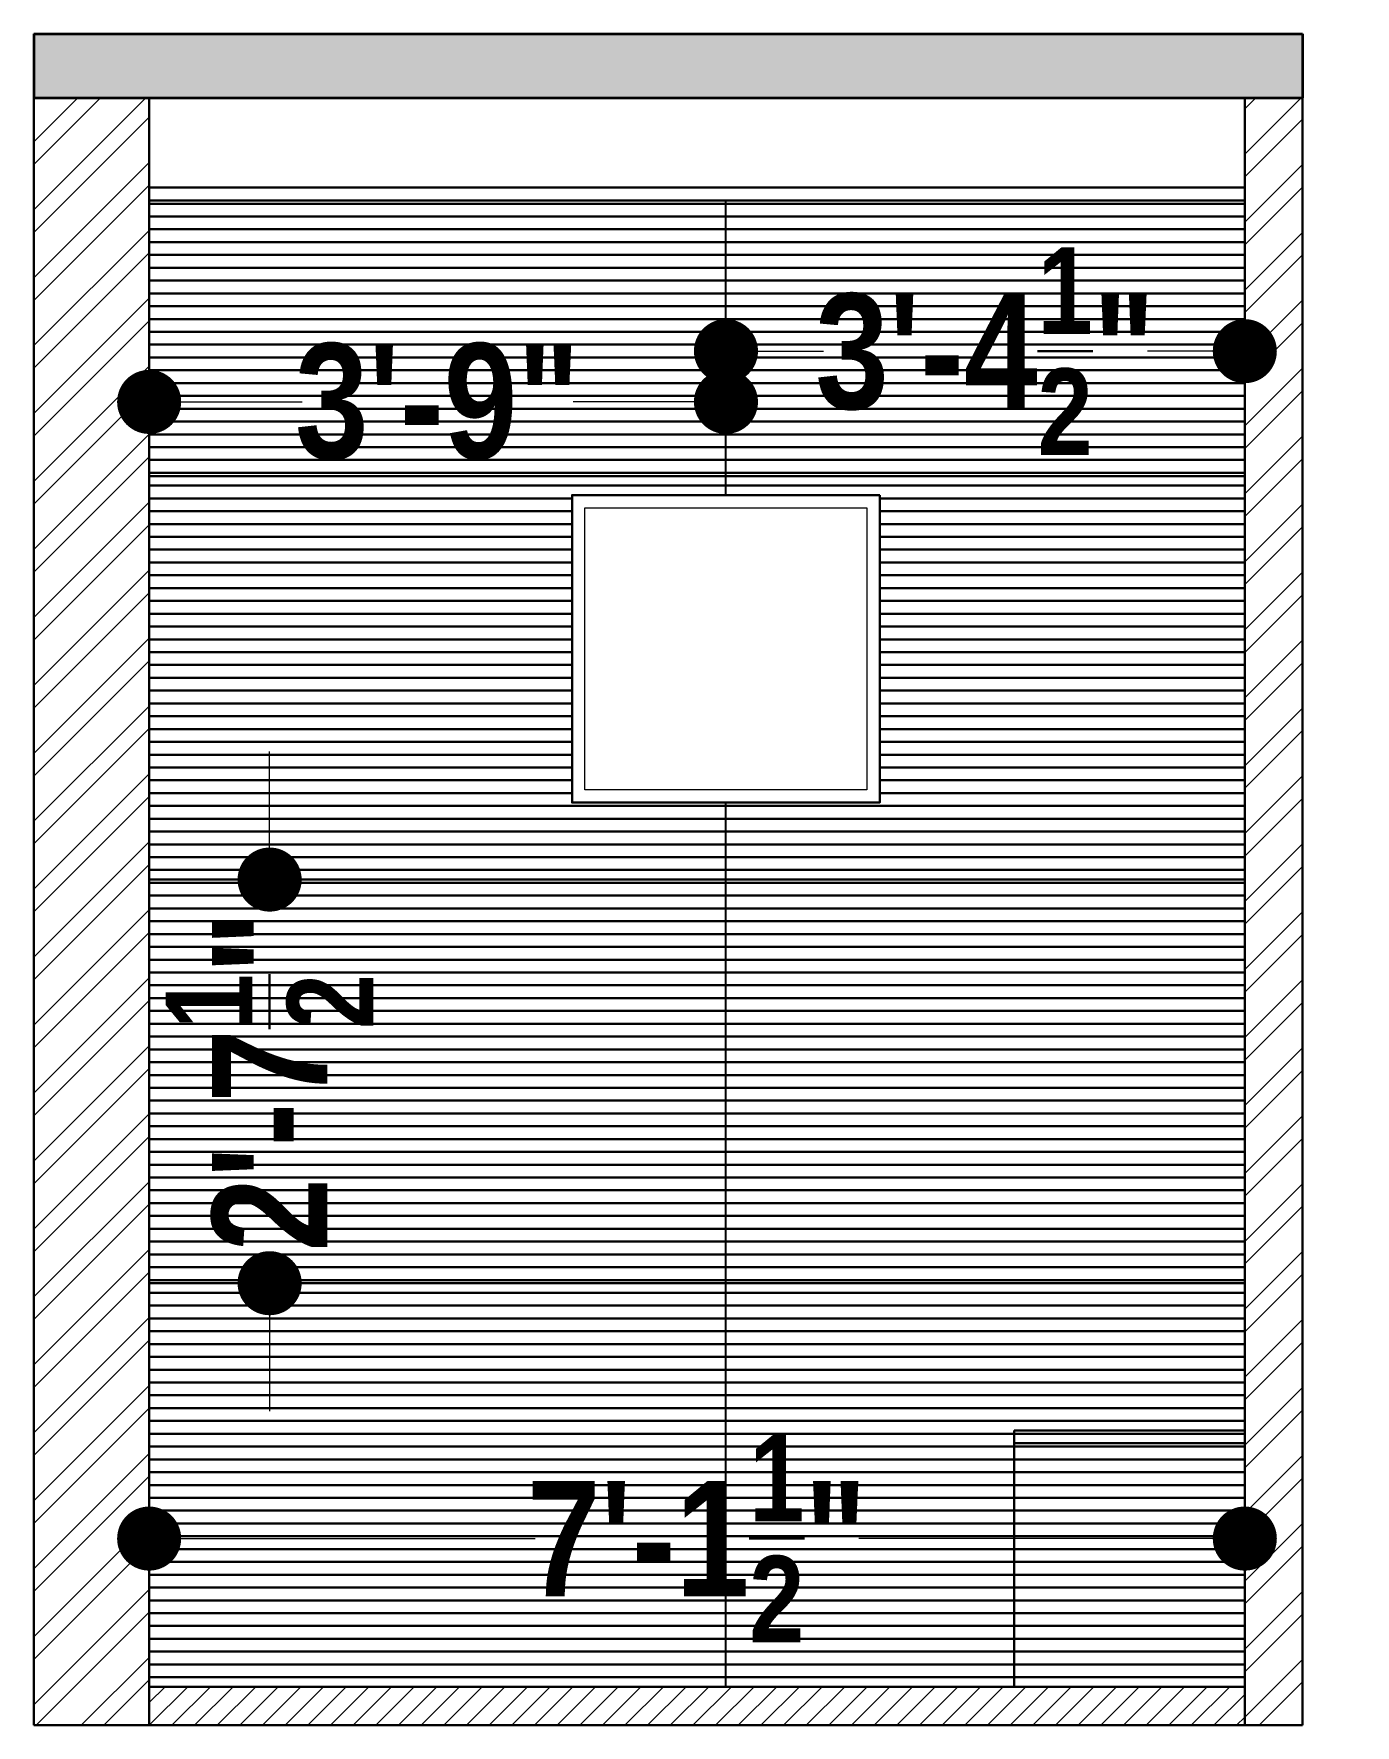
# Model space of a CAD drawing. Header units: millimetres. Extents: x 56222 to 3066687, y -650199 to -121287.
# Drawn here: x 155359.9 to 155463, y -181084.9 to -180952.9 of the extents above; entities that cross this region are included whole.
import ezdxf

# ---------------------------------------------------------------- set-up
doc = ezdxf.new("R2010")
doc.units = ezdxf.units.MM
doc.header["$MEASUREMENT"] = 0
doc.header["$PDMODE"] = 35
doc.layers.get('Defpoints').update_dxf_attribs({"color": 220})
for name, color, linetype, lineweight in [('dim05', 1, 'Continuous', 13), ('Flooring', 253, 'Continuous', 30), ('wall', 7, 'Continuous', 30), ('XX~SLAB ( BEAM )~ ( DIM )', 7, 'Continuous', 9)]:
    doc.layers.add(name, color=color, linetype=linetype, lineweight=lineweight)
doc.layers.add('hatch', color=253, linetype='Continuous', lineweight=0, transparency=0.4)
doc.styles.add('Cn_BT_9 ( BOLD )', font='swisscb.ttf', dxfattribs={"height": 9})
doc.dimstyles.new('Cn_BT_9 ( BOLD )', dxfattribs={"dimtxt": 9, "dimasz": 5, "dimexe": 1.5, "dimexo": 0, "dimgap": 0.09, "dimtad": 0, "dimzin": 3, "dimdsep": 46, "dimlunit": 4, "dimtxsty": 'Cn_BT_9 ( BOLD )', "dimblk": 'DOT', "dimcen": 0.09, "dimdle": 1.5, "dimclrd": 251, "dimclre": 251, "dimclrt": 5, "dimadec": 0, "dimazin": 0, "dimtfac": 0.75, "dimtofl": 0, "dimtmove": 0, "dimatfit": 3, "dimfxl": 0, "dimtolj": 1, "dimtzin": 0, "dimlwd": 15, "dimlwe": 15, "dimarcsym": 0})
pattern_1 = [(0, (4203.4593, -18.152), (0, 1), [])]

# ---------------------------------------------------------------- blocks, each defined once
blk = doc.blocks.new('_Dot')
at = {"color": 0, "linetype": 'ByBlock', "lineweight": -2}
blk.add_line((-0.5, 0), (-1, 0), dxfattribs=at)
at = {"color": 0, "linetype": 'ByBlock', "const_width": 0.5}
blk.add_lwpolyline([(-0.25, 0, 1), (0.25, 0, 1)], format="xyb", close=True, dxfattribs=at)
blk = doc.blocks.new('*D534')
at = {"layer": 'Defpoints', "color": 0, "lineweight": 25, "transparency": 16777216}
for p in [(155378.76, -181018.9), (155378.32, -181050.4), (155378.76, -181050.4)]:
    blk.add_point(p, dxfattribs=at)
at = {"layer": 'XX~SLAB ( BEAM )~ ( DIM )', "color": 251, "lineweight": 15, "transparency": 16777216}
for p, q in [((155378.32, -181013.9), (155378.32, -181008.9)), ((155378.76, -181018.9), (155376.82, -181018.9)), ((155378.76, -181050.4), (155376.82, -181050.4)), ((155378.32, -181055.4), (155378.32, -181060.4))]:
    blk.add_line(p, q, dxfattribs=at)
at = {"layer": 'XX~SLAB ( BEAM )~ ( DIM )', "color": 251, "lineweight": 15, "transparency": 16777216, "xscale": 5, "yscale": 5, "zscale": 5}
for p, rotation in [((155378.32, -181018.9), 270), ((155378.32, -181050.4), 90)]:
    blk.add_blockref('_Dot', p, dxfattribs=dict(at, rotation=rotation))
at = {"layer": 'XX~SLAB ( BEAM )~ ( DIM )', "color": 5, "lineweight": 30, "transparency": 16777216, "insert": (155378.32, -181034.65), "char_height": 9, "attachment_point": 5, "rotation": 90, "style": 'Cn_BT_9 ( BOLD )'}
blk.add_mtext('\\A1;2\'-7{\\H0.75x;\\S1/2;}"', dxfattribs=at)
blk = doc.blocks.new('*D535')
at = {"layer": 'Defpoints', "color": 0, "lineweight": 25, "transparency": 16777216}
for p in [(155454.42, -181070.33), (155368.92, -181071.72), (155454.42, -181071.72)]:
    blk.add_point(p, dxfattribs=at)
at = {"layer": 'XX~SLAB ( BEAM )~ ( DIM )', "color": 251, "lineweight": 15, "transparency": 16777216}
for p, q in [((155368.92, -181071.72), (155368.92, -181068.83)), ((155454.42, -181071.72), (155454.42, -181068.83)), ((155373.92, -181070.33), (155399.03, -181070.33)), ((155449.42, -181070.33), (155424.31, -181070.33))]:
    blk.add_line(p, q, dxfattribs=at)
at = {"layer": 'XX~SLAB ( BEAM )~ ( DIM )', "color": 251, "lineweight": 15, "transparency": 16777216, "xscale": 5, "yscale": 5, "zscale": 5, "rotation": 180}
blk.add_blockref('_Dot', (155368.92, -181070.33), dxfattribs=at)
at = {"layer": 'XX~SLAB ( BEAM )~ ( DIM )', "color": 251, "lineweight": 15, "transparency": 16777216, "xscale": 5, "yscale": 5, "zscale": 5}
blk.add_blockref('_Dot', (155454.42, -181070.33), dxfattribs=at)
at = {"layer": 'XX~SLAB ( BEAM )~ ( DIM )', "color": 5, "lineweight": 30, "transparency": 16777216, "insert": (155411.67, -181070.33), "char_height": 9, "attachment_point": 5, "style": 'Cn_BT_9 ( BOLD )'}
blk.add_mtext('\\A1;7\'-1{\\H0.75x;\\S1/2;}"', dxfattribs=at)
blk = doc.blocks.new('*D536')
at = {"layer": 'Defpoints', "color": 0, "lineweight": 25, "transparency": 16777216}
for p in [(155413.93, -180981.62), (155368.92, -180987.41), (155413.93, -180987.41)]:
    blk.add_point(p, dxfattribs=at)
at = {"layer": 'XX~SLAB ( BEAM )~ ( DIM )', "color": 251, "lineweight": 15, "transparency": 16777216}
for p, q in [((155368.92, -180987.41), (155368.92, -180980.12)), ((155413.93, -180987.41), (155413.93, -180980.12)), ((155373.92, -180981.62), (155380.85, -180981.62)), ((155408.93, -180981.62), (155402, -180981.62))]:
    blk.add_line(p, q, dxfattribs=at)
at = {"layer": 'XX~SLAB ( BEAM )~ ( DIM )', "color": 251, "lineweight": 15, "transparency": 16777216, "xscale": 5, "yscale": 5, "zscale": 5, "rotation": 180}
blk.add_blockref('_Dot', (155368.92, -180981.62), dxfattribs=at)
at = {"layer": 'XX~SLAB ( BEAM )~ ( DIM )', "color": 251, "lineweight": 15, "transparency": 16777216, "xscale": 5, "yscale": 5, "zscale": 5}
blk.add_blockref('_Dot', (155413.93, -180981.62), dxfattribs=at)
at = {"layer": 'XX~SLAB ( BEAM )~ ( DIM )', "color": 5, "lineweight": 30, "transparency": 16777216, "insert": (155391.42, -180981.62), "char_height": 9, "attachment_point": 5, "style": 'Cn_BT_9 ( BOLD )'}
blk.add_mtext('\\A1;3\'-9"', dxfattribs=at)
blk = doc.blocks.new('*D537')
at = {"layer": 'Defpoints', "color": 0, "lineweight": 25, "transparency": 16777216}
for p in [(155454.42, -180977.66), (155413.93, -180987.41), (155454.42, -180987.41)]:
    blk.add_point(p, dxfattribs=at)
at = {"layer": 'XX~SLAB ( BEAM )~ ( DIM )', "color": 251, "lineweight": 15, "transparency": 16777216}
for p, q in [((155413.93, -180987.41), (155413.93, -180976.16)), ((155454.42, -180987.41), (155454.42, -180976.16)), ((155418.93, -180977.66), (155421.53, -180977.66)), ((155449.42, -180977.66), (155446.82, -180977.66))]:
    blk.add_line(p, q, dxfattribs=at)
at = {"layer": 'XX~SLAB ( BEAM )~ ( DIM )', "color": 251, "lineweight": 15, "transparency": 16777216, "xscale": 5, "yscale": 5, "zscale": 5, "rotation": 180}
blk.add_blockref('_Dot', (155413.93, -180977.66), dxfattribs=at)
at = {"layer": 'XX~SLAB ( BEAM )~ ( DIM )', "color": 251, "lineweight": 15, "transparency": 16777216, "xscale": 5, "yscale": 5, "zscale": 5}
blk.add_blockref('_Dot', (155454.42, -180977.66), dxfattribs=at)
at = {"layer": 'XX~SLAB ( BEAM )~ ( DIM )', "color": 5, "lineweight": 30, "transparency": 16777216, "insert": (155434.17, -180977.66), "char_height": 9, "attachment_point": 5, "style": 'Cn_BT_9 ( BOLD )'}
blk.add_mtext('\\A1;3\'-4{\\H0.75x;\\S1/2;}"', dxfattribs=at)

msp = doc.modelspace()

# ---------------------------------------------------------------- hatches: boundary and pattern name
at = {"layer": 'hatch'}
h = msp.add_hatch(dxfattribs=at)
h.set_pattern_fill('AR-CONC', color=256, scale=0.5)
h.set_pattern_definition([(50, (10285.3795, -2895.1333), (3.586300913, -0.313760675), [0.375, -4.125]), (355, (10285.3795, -2895.1333), (-0.69375667, 3.76096067), [0.3, -3.3]), (100.4514445, (10285.6784, -2895.1594), (2.892544234, 3.447199955), [0.31870096, -3.50571056]), (46.1842, (10285.3795, -2894.1333), (5.33620665, -0.8275964), [0.5625, -6.1875]), (96.6356355, (10285.824, -2894.202), (4.67330973, 4.870593), [0.47805171, -5.2585688]), (351.184164, (10285.3795, -2894.133), (4.67330973, 4.870593), [0.45, -4.95]), (21, (10285.8795, -2894.3833), (2.98453526, -2.013094453), [0.375, -4.125]), (326, (10285.8795, -2894.3833), (1.21657666, 3.625750225), [0.3, -3.3]), (71.4514447, (10286.1282, -2894.551), (4.201111884, 1.612655764), [0.31870095, -3.50571056]), (37.5, (10285.3795, -2895.1333), (0.0607992766, 1.664469269), [0, -3.26, 0, -3.35, 0, -3.3125]), (7.5, (10285.3795, -2895.1333), (1.315347687, 1.97205856), [0, -1.91, 0, -3.185, 0, -1.2625]), (327.5, (10284.2645, -2895.1333), (2.669112181, -0.112774359), [0, -1.25, 0, -3.9, 0, -5.175]), (317.5, (10283.7645, -2895.1333), (2.915930847, 0.500524912), [0, -1.625, 0, -2.59, 0, -3.675])])
h.paths.add_polyline_path([(155458.92, -180957.894), (155458.92, -180952.894), (155359.92, -180952.894), (155359.92, -180957.894)])
at = {"layer": 'hatch', "ltscale": 10}
h = msp.add_hatch(dxfattribs=at)
h.set_pattern_fill('ANSI32', color=256, scale=10, style=0)
h.set_pattern_definition([(45, (10285.3795, -2895.1333), (-2.65165043, 2.65165043), []), (45, (10287.1473, -2895.1333), (-2.65165043, 2.65165043), [])])
h.paths.add_polyline_path([(155368.92, -180957.894), (155359.92, -180957.894), (155359.92, -181084.894), (155368.92, -181084.894)])
h.paths.add_polyline_path([(155458.92, -180957.894), (155454.42, -180957.894), (155454.42, -181084.894), (155458.92, -181084.894)])
at = {"layer": 'hatch'}
h = msp.add_hatch(dxfattribs=at)
h.set_pattern_fill('ANSI31', color=256, scale=10)
h.set_pattern_definition([(45, (10285.3795, -2895.1333), (-0.8838834765, 0.8838834765), [])])
h.paths.add_polyline_path([(155454.42, -181084.894), (155454.42, -181081.894), (155368.92, -181081.894), (155368.92, -181084.894)])
at = {"layer": 'XX~SLAB ( BEAM )~ ( DIM )', "lineweight": 30, "true_color": 0xdeceba, "transparency": 33554493}
h = msp.add_hatch(dxfattribs=at)
h.set_pattern_fill('_USER', color=254, pattern_type=0)
h.set_pattern_definition(pattern_1)
h.paths.add_polyline_path([(155413.926, -181050.398), (155368.92, -181050.398), (155368.92, -181081.894), (155413.926, -181081.894)])
h.paths.add_polyline_path([(155436.42, -181061.894), (155454.42, -181061.894), (155454.42, -181050.398), (155413.926, -181050.398), (155413.926, -181081.894), (155436.42, -181081.894)])
h.paths.add_polyline_path([(155454.42, -181018.902), (155413.926, -181018.902), (155413.926, -181050.398), (155454.42, -181050.398)])
h.paths.add_polyline_path([(155413.926, -181018.902), (155368.92, -181018.902), (155368.92, -181050.398), (155413.926, -181050.398)])
h.paths.add_polyline_path([(155454.42, -180987.406), (155413.926, -180987.406), (155413.926, -180988.894), (155425.926, -180988.894), (155425.926, -181012.894), (155413.926, -181012.894), (155413.926, -181018.902), (155454.42, -181018.902)])
h.paths.add_polyline_path([(155401.926, -180988.894), (155413.926, -180988.894), (155413.926, -180987.406), (155368.92, -180987.406), (155368.92, -181018.902), (155413.926, -181018.902), (155413.926, -181012.894), (155401.926, -181012.894)])
h.paths.add_polyline_path([(155454.42, -180965.894), (155413.926, -180965.894), (155413.926, -180987.406), (155454.42, -180987.406)])
h.paths.add_polyline_path([(155413.926, -180965.894), (155368.92, -180965.894), (155368.92, -180987.406), (155413.926, -180987.406)])
h = msp.add_hatch(dxfattribs=at)
h.set_pattern_fill('_USER', color=254, pattern_type=0)
h.set_pattern_definition(pattern_1)
h.paths.add_polyline_path([(155514.345, -181062.894), (155473.345, -181062.894), (155473.345, -181081.894), (155514.345, -181081.894)])
h.paths.add_polyline_path([(155514.345, -181061.894), (155473.345, -181061.894), (155473.345, -181062.894), (155514.345, -181062.894)])
h.paths.add_polyline_path([(155454.42, -181062.894), (155436.42, -181062.894), (155436.42, -181081.894), (155454.42, -181081.894)])
h.paths.add_polyline_path([(155454.42, -181061.894), (155436.42, -181061.894), (155436.42, -181062.894), (155454.42, -181062.894)])

# ---------------------------------------------------------------- linework, layer by layer
at = {"color": 6, "lineweight": 30}
for p, q in [((155368.92, -180964.894), (155454.42, -180964.894)), ((155368.92, -180965.894), (155454.42, -180965.894))]:
    msp.add_line(p, q, dxfattribs=at)
at = {"layer": 'dim05', "color": 1, "lineweight": 35}
for p, q in [((155359.92, -180952.894), (155458.92, -180952.894)), ((155359.92, -180952.894), (155359.92, -180957.894)), ((155458.92, -180952.894), (155458.92, -180957.894)), ((155359.92, -180957.894), (155458.92, -180957.894))]:
    msp.add_line(p, q, dxfattribs=at)
at = {"layer": 'Flooring', "ltscale": 4}
msp.add_line((155454.42, -181081.894), (155368.92, -181081.894), dxfattribs=at)
at = {"layer": 'wall', "lineweight": 30}
for p, q in [((155359.92, -180957.894), (155359.92, -181084.894)), ((155368.92, -180957.894), (155368.92, -181084.894)), ((155454.42, -180957.894), (155454.42, -181084.894)), ((155458.92, -180957.894), (155458.92, -181084.894)), ((155454.42, -181061.894), (155436.42, -181061.894)), ((155436.42, -181061.894), (155436.42, -181081.894)), ((155454.42, -181062.894), (155436.42, -181062.894)), ((155458.92, -181084.894), (155359.92, -181084.894))]:
    msp.add_line(p, q, dxfattribs=at)
msp.add_lwpolyline([(155425.926, -180988.894), (155425.926, -181012.894), (155401.926, -181012.894), (155401.926, -180988.894)], close=True, dxfattribs=at)
at = {"layer": 'wall', "lineweight": 5}
msp.add_lwpolyline([(155424.926, -180989.894), (155424.926, -181011.894), (155402.926, -181011.894), (155402.926, -180989.894)], close=True, dxfattribs=at)
at = {"layer": 'XX~SLAB ( BEAM )~ ( DIM )', "color": 27, "lineweight": 25, "true_color": 0x7d5120}
for points in [[(155368.92, -180965.894), (155368.92, -180987.406), (155413.926, -180987.406), (155413.926, -180965.894)], [(155454.42, -180965.894), (155454.42, -180987.406), (155413.926, -180987.406), (155413.926, -180965.894)], [(155368.92, -181018.902), (155368.92, -181050.398), (155413.926, -181050.398), (155413.926, -181018.902)], [(155454.42, -181018.902), (155454.42, -181050.398), (155413.926, -181050.398), (155413.926, -181018.902)], [(155368.92, -181050.398), (155368.92, -181081.894), (155413.926, -181081.894), (155413.926, -181050.398)], [(155454.42, -181050.398), (155454.42, -181081.894), (155413.926, -181081.894), (155413.926, -181050.398)]]:
    msp.add_lwpolyline(points, close=True, dxfattribs=at)
for points in [[(155413.926, -180988.894), (155413.926, -180987.406), (155368.92, -180987.406), (155368.92, -181018.902), (155413.926, -181018.902), (155413.926, -181012.894)], [(155413.926, -180988.894), (155413.926, -180987.406), (155454.42, -180987.406), (155454.42, -181018.902), (155413.926, -181018.902), (155413.926, -181012.894)]]:
    msp.add_lwpolyline(points, dxfattribs=at)

# ---------------------------------------------------------------- dimensions: what is measured, and where the dimension line sits
at = {"layer": 'XX~SLAB ( BEAM )~ ( DIM )', "color": 1, "lineweight": 30}
for base, p1, p2, picture, middle in [((155454.42, -180977.658), (155413.926, -180987.406), (155454.42, -180987.406), '*D537', (155434.173, -180977.658)), ((155413.926, -180981.616), (155368.92, -180987.406), (155413.926, -180987.406), '*D536', (155391.423, -180981.616)), ((155454.42, -181070.331), (155368.92, -181071.716), (155454.42, -181071.716), '*D535', (155411.67, -181070.331))]:
    dim = msp.add_linear_dim(base=base, p1=p1, p2=p2, dimstyle='Cn_BT_9 ( BOLD )', dxfattribs=at)
    dim.commit()
    dim.dimension.update_dxf_attribs({"geometry": picture, "text_midpoint": middle})
dim = msp.add_linear_dim(base=(155378.324, -181050.398), p1=(155378.761, -181018.902), p2=(155378.761, -181050.398), angle=90, dimstyle='Cn_BT_9 ( BOLD )', dxfattribs=at)
dim.commit()
dim.dimension.update_dxf_attribs({"geometry": '*D534', "text_midpoint": (155378.324, -181034.65)})

doc.saveas('drawing.dxf')
